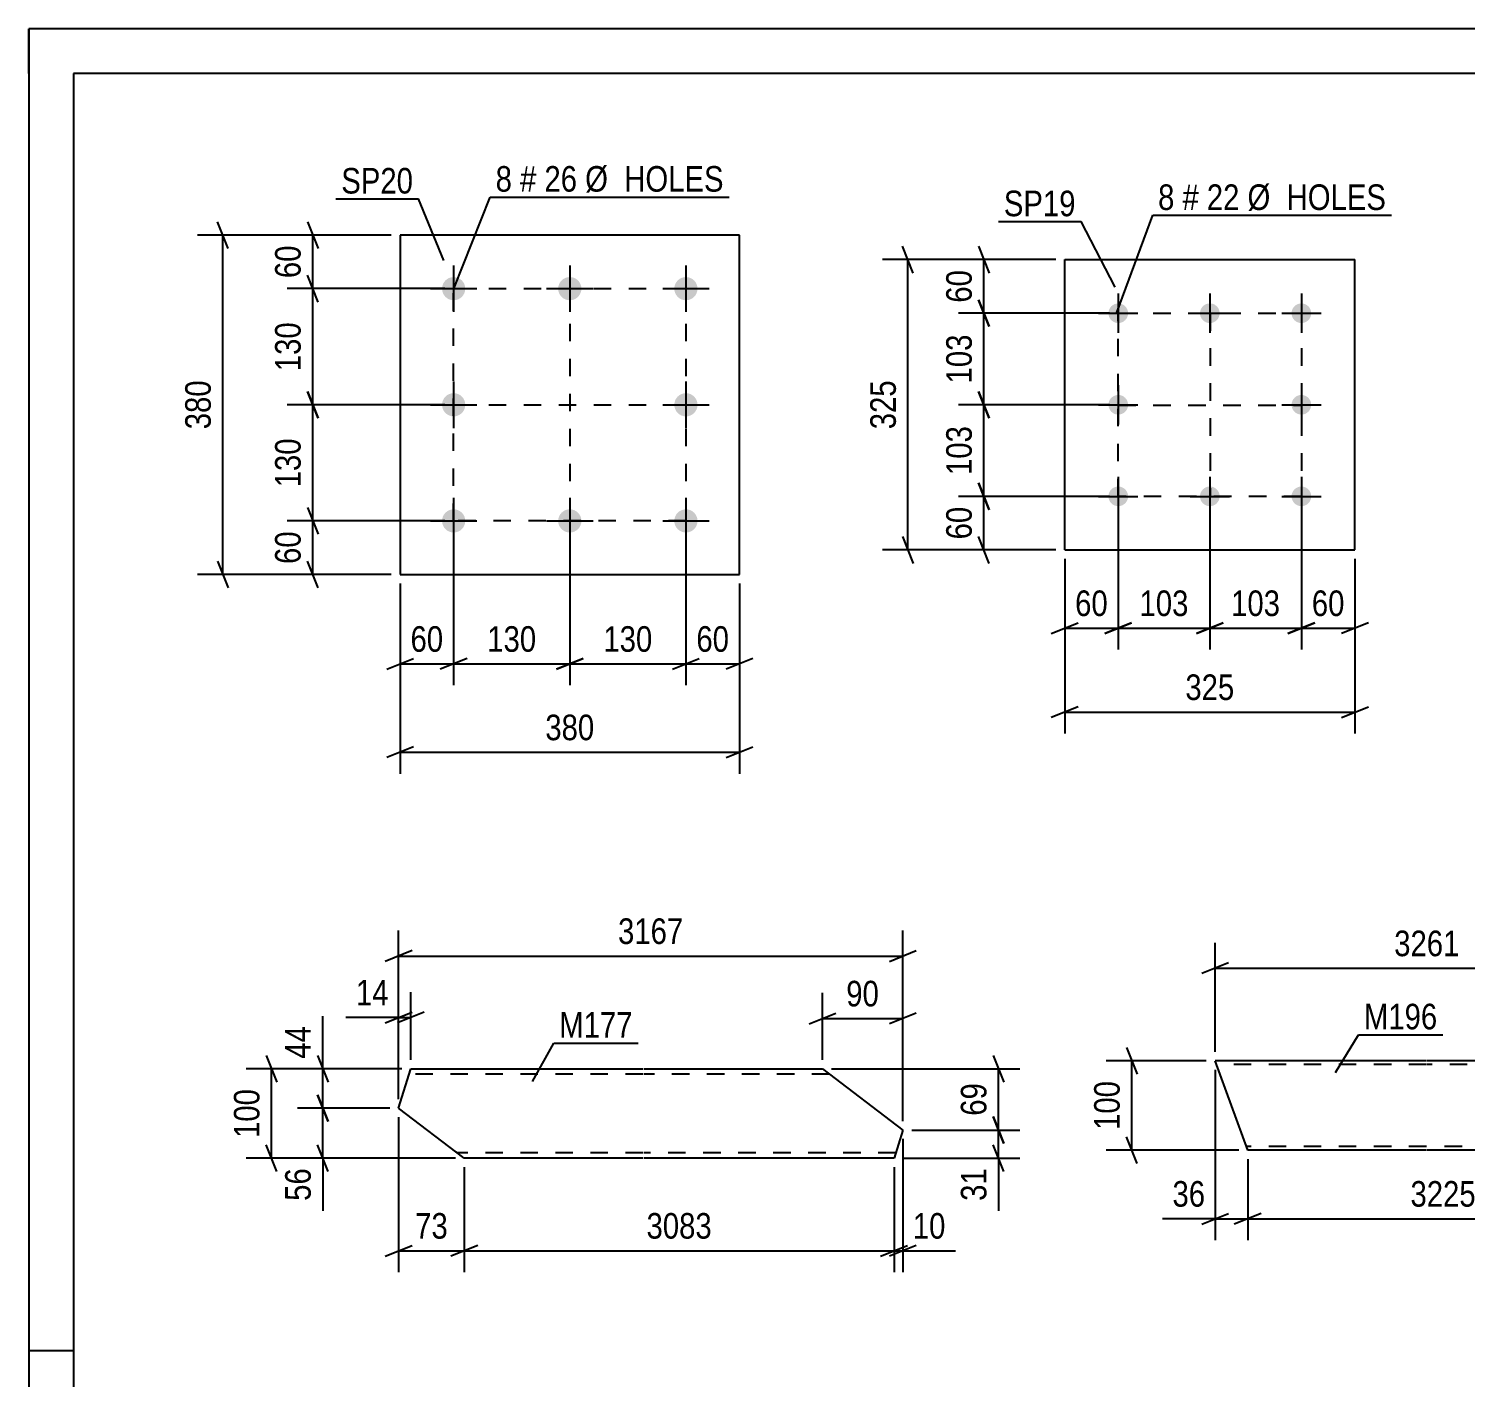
# Model space of a CAD drawing. Header units: millimetres. Extents: x 0 to 420, y 0 to 297.
# Drawn here: x 0 to 160.8, y 146 to 297 of the extents above; entities that cross this region are included whole.
import ezdxf

# ---------------------------------------------------------------- set-up
doc = ezdxf.new("R2010")
doc.units = ezdxf.units.MM
doc.linetypes.add('DXK_LINE_DOT2', pattern=[3.9198, 1.9599, -1.9599])
doc.styles.add('Arial Narrow', font='ARIALN.TTF', dxfattribs={"height": 0.2})

# ---------------------------------------------------------------- blocks, each defined once
blk = doc.blocks.new('Unknown-814409397-1133')
at = {"color": 5, "linetype": 'Continuous'}
for p, q in [((420, 297), (0, 297)), ((0, 297), (0, 0)), ((0, 292), (0, 297)), ((415, 292), (5, 292)), ((5, 292), (5, 5)), ((5, 149), (0, 149))]:
    blk.add_line(p, q, dxfattribs=at)
blk = doc.blocks.new('Bolt-814409397-1913 - 1879')
at = {"linetype": 'Continuous'}
for points in [[(47.57, 269.2, -1), (47.57, 266.6, -1)], [(60.57, 269.2, -1), (60.57, 266.6, -1)], [(73.57, 269.2, -1), (73.57, 266.6, -1)], [(47.57, 256.2, -1), (47.57, 253.6, -1)], [(73.57, 256.2, -1), (73.57, 253.6, -1)], [(47.57, 243.2, -1), (47.57, 240.6, -1)], [(60.57, 243.2, -1), (60.57, 240.6, -1)], [(73.57, 243.2, -1), (73.57, 240.6, -1)]]:
    blk.add_hatch(color=1, dxfattribs=at).paths.add_polyline_path(points)
at = {"color": 1, "linetype": 'Continuous'}
for p, q in [((47.57, 270.5), (47.57, 265.3)), ((60.57, 270.5), (60.57, 265.3)), ((73.57, 270.5), (73.57, 265.3)), ((44.97, 267.9), (50.17, 267.9)), ((57.97, 267.9), (63.17, 267.9)), ((70.97, 267.9), (76.17, 267.9)), ((47.57, 257.5), (47.57, 252.3)), ((73.57, 257.5), (73.57, 252.3)), ((44.97, 254.9), (50.17, 254.9)), ((70.97, 254.9), (76.17, 254.9)), ((47.57, 244.5), (47.57, 239.3)), ((60.57, 244.5), (60.57, 239.3)), ((73.57, 244.5), (73.57, 239.3)), ((44.97, 241.9), (50.17, 241.9)), ((57.97, 241.9), (63.17, 241.9)), ((70.97, 241.9), (76.17, 241.9))]:
    blk.add_line(p, q, dxfattribs=at)
blk = doc.blocks.new('Part-814409397-1928 - 1879')
at = {"color": 2, "linetype": 'Continuous'}
for p, q in [((79.57, 273.9), (41.57, 273.9)), ((41.57, 273.9), (41.57, 235.9)), ((79.57, 235.9), (79.57, 273.9)), ((41.57, 235.9), (79.57, 235.9))]:
    blk.add_line(p, q, dxfattribs=at)
blk = doc.blocks.new('Bolt-814409397-1519 - 1470')
at = {"linetype": 'Continuous'}
for points in [[(121.97, 266.25, -1), (121.97, 264.05, -1)], [(132.22, 266.25, -1), (132.22, 264.05, -1)], [(142.47, 266.25, -1), (142.47, 264.05, -1)], [(121.97, 256, -1), (121.97, 253.8, -1)], [(142.47, 256, -1), (142.47, 253.8, -1)], [(121.97, 245.75, -1), (121.97, 243.55, -1)], [(132.22, 245.75, -1), (132.22, 243.55, -1)], [(142.47, 245.75, -1), (142.47, 243.55, -1)]]:
    blk.add_hatch(color=1, dxfattribs=at).paths.add_polyline_path(points)
at = {"color": 1, "linetype": 'Continuous'}
for p, q in [((121.97, 267.35), (121.97, 262.95)), ((132.22, 267.35), (132.22, 262.95)), ((142.47, 267.35), (142.47, 262.95)), ((119.77, 265.15), (124.17, 265.15)), ((130.02, 265.15), (134.42, 265.15)), ((140.27, 265.15), (144.67, 265.15)), ((121.97, 257.1), (121.97, 252.7)), ((142.47, 257.1), (142.47, 252.7)), ((119.77, 254.9), (124.17, 254.9)), ((140.27, 254.9), (144.67, 254.9)), ((121.97, 246.85), (121.97, 242.45)), ((132.22, 246.85), (132.22, 242.45)), ((142.47, 246.85), (142.47, 242.45)), ((119.77, 244.65), (124.17, 244.65)), ((130.02, 244.65), (134.42, 244.65)), ((140.27, 244.65), (144.67, 244.65))]:
    blk.add_line(p, q, dxfattribs=at)
blk = doc.blocks.new('Part-814409397-1486 - 1470')
at = {"color": 2, "linetype": 'Continuous'}
for p, q in [((115.97, 238.65), (115.97, 271.15)), ((115.97, 271.15), (148.47, 271.15)), ((148.47, 238.65), (148.47, 271.15)), ((115.97, 238.65), (148.47, 238.65))]:
    blk.add_line(p, q, dxfattribs=at)
blk = doc.blocks.new('Part-814409397-2541 - 2525')
at = {"color": 2, "linetype": 'Continuous'}
for p, q in [((156.46, 181.46), (132.82, 181.46)), ((136.46, 171.46), (132.82, 181.46)), ((176.56, 181.46), (156.56, 181.46)), ((179.91, 172.26), (176.56, 181.46)), ((180.2, 171.46), (179.91, 172.26)), ((156.46, 171.46), (136.46, 171.46)), ((180.2, 171.46), (156.56, 171.46))]:
    blk.add_line(p, q, dxfattribs=at)
at = {"color": 7, "linetype": 'DXK_LINE_DOT2'}
for p, q in [((156.46, 181.06), (132.97, 181.06)), ((176.71, 181.06), (156.56, 181.06)), ((156.46, 171.86), (136.32, 171.86)), ((136.38, 171.69), (136.46, 171.46)), ((180.06, 171.86), (156.56, 171.86)), ((180.18, 171.52), (180.12, 171.69)), ((180.2, 171.46), (180.18, 171.52))]:
    blk.add_line(p, q, dxfattribs=at)
blk = doc.blocks.new('Part-814409397-2656 - 2640')
at = {"color": 2, "linetype": 'Continuous'}
for p, q in [((41.41, 176.16), (42.78, 180.56)), ((42.78, 180.56), (68.76, 180.56)), ((68.86, 180.56), (88.86, 180.56)), ((88.86, 180.56), (97.85, 173.71)), ((48.76, 170.56), (41.41, 176.16)), ((97.85, 173.71), (96.87, 170.56)), ((68.76, 170.56), (48.76, 170.56)), ((96.87, 170.56), (68.86, 170.56))]:
    blk.add_line(p, q, dxfattribs=at)
at = {"color": 7, "linetype": 'DXK_LINE_DOT2'}
for p, q in [((68.76, 179.96), (42.6, 179.96)), ((89.64, 179.96), (68.86, 179.96)), ((48.76, 170.56), (47.74, 171.34)), ((68.76, 171.16), (47.97, 171.16)), ((97.06, 171.16), (68.86, 171.16))]:
    blk.add_line(p, q, dxfattribs=at)
blk = doc.blocks.new('Rectangle-814409397-2015 - 1879')
at = {"color": 1, "linetype": 'DXK_LINE_DOT2'}
blk.add_lwpolyline([(47.57, 267.9), (73.57, 267.9), (73.57, 241.9), (47.57, 241.9), (47.57, 267.9)], close=True, dxfattribs=at)
blk = doc.blocks.new('Rectangle-814409397-1606 - 1470')
at = {"color": 1, "linetype": 'DXK_LINE_DOT2'}
blk.add_lwpolyline([(121.97, 265.15), (142.47, 265.15), (142.47, 244.65), (121.97, 244.65), (121.97, 265.15)], close=True, dxfattribs=at)
blk = doc.blocks.new('Line-814409397-2008 - 1879')
at = {"color": 1, "linetype": 'DXK_LINE_DOT2'}
blk.add_line((60.57, 267.9), (60.57, 241.9), dxfattribs=at)
blk = doc.blocks.new('Line-814409397-1392 - 1470')
at = {"color": 1, "linetype": 'DXK_LINE_DOT2'}
blk.add_line((121.97, 254.85), (142.47, 254.85), dxfattribs=at)
blk = doc.blocks.new('Line-814409397-1599 - 1470')
at = {"color": 1, "linetype": 'DXK_LINE_DOT2'}
blk.add_line((121.97, 254.85), (142.47, 254.85), dxfattribs=at)
blk = doc.blocks.new('Line-814409397-2001 - 1879')
at = {"color": 1, "linetype": 'DXK_LINE_DOT2'}
blk.add_line((47.57, 254.9), (73.57, 254.9), dxfattribs=at)
blk = doc.blocks.new('Line-814409397-1592 - 1470')
at = {"color": 1, "linetype": 'DXK_LINE_DOT2'}
blk.add_line((132.27, 265.15), (132.27, 244.65), dxfattribs=at)
blk = doc.blocks.new('StraightDimension-814409397-3698 - 1879')
at = {"color": 7, "linetype": 'Continuous'}
for p, q in [((47.57, 240.9), (47.57, 223.5)), ((60.57, 240.9), (60.57, 223.5)), ((49.07, 226.5), (46.07, 225.3)), ((47.57, 225.9), (60.57, 225.9)), ((59.07, 225.3), (62.07, 226.5))]:
    blk.add_line(p, q, dxfattribs=at)
at = {"color": 0}
blk.add_wipeout([(57.41, 226.65), (57.41, 230.85), (50.73, 230.85), (50.73, 226.65)], dxfattribs=at)
at = {"color": 3, "style": 'Arial Narrow'}
blk.add_text('130', height=2.863, dxfattribs=at).set_placement((51.33, 227.25))
blk = doc.blocks.new('StraightDimension-814409397-3722 - 1879')
at = {"color": 7, "linetype": 'Continuous'}
for p, q in [((32.39, 266.4), (31.19, 269.4)), ((46.57, 267.9), (28.94, 267.9)), ((31.79, 254.9), (31.79, 267.9)), ((31.19, 256.4), (32.39, 253.4)), ((46.57, 254.9), (28.94, 254.9))]:
    blk.add_line(p, q, dxfattribs=at)
at = {"color": 0}
blk.add_wipeout([(31.04, 264.75), (26.84, 264.75), (26.84, 258.06), (31.04, 258.06)], dxfattribs=at)
at = {"color": 3, "style": 'Arial Narrow'}
blk.add_text('130', height=2.863, rotation=90.0002, dxfattribs=at).set_placement((30.44, 258.66))
blk = doc.blocks.new('StraightDimension-814409397-1977 - 1879')
at = {"color": 7, "linetype": 'Continuous'}
for p, q in [((31.19, 275.4), (32.39, 272.4)), ((40.57, 273.9), (28.94, 273.9)), ((31.79, 267.9), (31.79, 273.9)), ((32.39, 266.4), (31.19, 269.4)), ((46.57, 267.9), (28.94, 267.9))]:
    blk.add_line(p, q, dxfattribs=at)
at = {"color": 0}
blk.add_wipeout([(31.04, 273.33), (26.84, 273.33), (26.84, 268.48), (31.04, 268.48)], dxfattribs=at)
at = {"color": 3, "style": 'Arial Narrow'}
blk.add_text('60', height=2.863, rotation=90.0002, dxfattribs=at).set_placement((30.44, 269.08))
blk = doc.blocks.new('StraightDimension-814409397-1951 - 1879')
at = {"color": 7, "linetype": 'Continuous'}
for p, q in [((47.57, 240.9), (47.57, 223.5)), ((41.57, 234.9), (41.57, 223.5)), ((40.07, 225.3), (43.07, 226.5)), ((41.57, 225.9), (47.57, 225.9)), ((49.07, 226.5), (46.07, 225.3))]:
    blk.add_line(p, q, dxfattribs=at)
at = {"color": 0}
blk.add_wipeout([(47, 226.65), (47, 230.85), (42.14, 230.85), (42.14, 226.65)], dxfattribs=at)
at = {"color": 3, "style": 'Arial Narrow'}
blk.add_text('60', height=2.863, dxfattribs=at).set_placement((42.74, 227.25))
blk = doc.blocks.new('StraightDimension-814409397-1930 - 1879')
at = {"color": 7, "linetype": 'Continuous'}
for p, q in [((41.57, 234.9), (41.57, 213.6)), ((79.57, 234.9), (79.57, 213.6)), ((43.07, 216.6), (40.07, 215.4)), ((41.57, 216), (79.57, 216)), ((78.07, 215.4), (81.07, 216.6))]:
    blk.add_line(p, q, dxfattribs=at)
at = {"color": 0}
blk.add_wipeout([(63.91, 216.75), (63.91, 220.95), (57.23, 220.95), (57.23, 216.75)], dxfattribs=at)
at = {"color": 3, "style": 'Arial Narrow'}
blk.add_text('380', height=2.863, dxfattribs=at).set_placement((57.83, 217.35))
blk = doc.blocks.new('StraightDimension-814409397-1941 - 1879')
at = {"color": 7, "linetype": 'Continuous'}
for p, q in [((73.57, 240.9), (73.57, 223.5)), ((79.57, 234.9), (79.57, 223.5)), ((72.07, 225.3), (75.07, 226.5)), ((73.57, 225.9), (79.57, 225.9)), ((81.07, 226.5), (78.07, 225.3))]:
    blk.add_line(p, q, dxfattribs=at)
at = {"color": 0}
blk.add_wipeout([(79, 226.65), (79, 230.85), (74.14, 230.85), (74.14, 226.65)], dxfattribs=at)
at = {"color": 3, "style": 'Arial Narrow'}
blk.add_text('60', height=2.863, dxfattribs=at).set_placement((74.74, 227.25))
blk = doc.blocks.new('StraightDimension-814409397-1966 - 1879')
at = {"color": 7, "linetype": 'Continuous'}
for p, q in [((22.33, 272.4), (21.13, 275.4)), ((40.57, 273.9), (18.88, 273.9)), ((21.73, 235.9), (21.73, 273.9)), ((21.13, 237.4), (22.33, 234.4)), ((40.57, 235.9), (18.88, 235.9))]:
    blk.add_line(p, q, dxfattribs=at)
at = {"color": 0}
blk.add_wipeout([(20.98, 258.25), (16.78, 258.25), (16.78, 251.56), (20.98, 251.56)], dxfattribs=at)
at = {"color": 3, "style": 'Arial Narrow'}
blk.add_text('380', height=2.863, rotation=90.0002, dxfattribs=at).set_placement((20.38, 252.16))
blk = doc.blocks.new('StraightDimension-814409397-1987 - 1879')
at = {"color": 7, "linetype": 'Continuous'}
for p, q in [((31.19, 243.4), (32.39, 240.4)), ((46.57, 241.9), (28.94, 241.9)), ((31.79, 235.9), (31.79, 241.9)), ((32.39, 234.4), (31.19, 237.4)), ((40.57, 235.9), (28.94, 235.9))]:
    blk.add_line(p, q, dxfattribs=at)
at = {"color": 0}
blk.add_wipeout([(31.04, 241.33), (26.84, 241.33), (26.84, 236.48), (31.04, 236.48)], dxfattribs=at)
at = {"color": 3, "style": 'Arial Narrow'}
blk.add_text('60', height=2.863, rotation=90.0002, dxfattribs=at).set_placement((30.44, 237.08))
blk = doc.blocks.new('StraightDimension-814409397-3700 - 1879')
at = {"color": 7, "linetype": 'Continuous'}
for p, q in [((60.57, 240.9), (60.57, 223.5)), ((73.57, 240.9), (73.57, 223.5)), ((62.07, 226.5), (59.07, 225.3)), ((60.57, 225.9), (73.57, 225.9)), ((72.07, 225.3), (75.07, 226.5))]:
    blk.add_line(p, q, dxfattribs=at)
at = {"color": 0}
blk.add_wipeout([(70.41, 226.65), (70.41, 230.85), (63.73, 230.85), (63.73, 226.65)], dxfattribs=at)
at = {"color": 3, "style": 'Arial Narrow'}
blk.add_text('130', height=2.863, dxfattribs=at).set_placement((64.33, 227.25))
blk = doc.blocks.new('StraightDimension-814409397-3720 - 1879')
at = {"color": 7, "linetype": 'Continuous'}
for p, q in [((32.39, 253.4), (31.19, 256.4)), ((46.57, 254.9), (28.94, 254.9)), ((31.79, 241.9), (31.79, 254.9)), ((31.19, 243.4), (32.39, 240.4)), ((46.57, 241.9), (28.94, 241.9))]:
    blk.add_line(p, q, dxfattribs=at)
at = {"color": 0}
blk.add_wipeout([(31.04, 251.75), (26.84, 251.75), (26.84, 245.06), (31.04, 245.06)], dxfattribs=at)
at = {"color": 3, "style": 'Arial Narrow'}
blk.add_text('130', height=2.863, rotation=90.0002, dxfattribs=at).set_placement((30.44, 245.66))
blk = doc.blocks.new('StraightDimension-814409397-1535 - 1470')
at = {"color": 7, "linetype": 'Continuous'}
for p, q in [((106.32, 272.65), (107.52, 269.65)), ((114.97, 271.15), (104.07, 271.15)), ((106.92, 265.15), (106.92, 271.15)), ((107.52, 263.65), (106.32, 266.65)), ((120.97, 265.15), (104.07, 265.15))]:
    blk.add_line(p, q, dxfattribs=at)
at = {"color": 0}
blk.add_wipeout([(106.17, 270.58), (101.97, 270.58), (101.97, 265.73), (106.17, 265.73)], dxfattribs=at)
at = {"color": 3, "style": 'Arial Narrow'}
blk.add_text('60', height=2.863, rotation=90.0002, dxfattribs=at).set_placement((105.57, 266.33))
blk = doc.blocks.new('StraightDimension-814409397-1525 - 1470')
at = {"color": 7, "linetype": 'Continuous'}
for p, q in [((106.32, 246.15), (107.52, 243.15)), ((120.97, 244.65), (104.07, 244.65)), ((106.92, 238.65), (106.92, 244.65)), ((107.52, 237.15), (106.32, 240.15)), ((114.97, 238.65), (104.07, 238.65))]:
    blk.add_line(p, q, dxfattribs=at)
at = {"color": 0}
blk.add_wipeout([(106.17, 244.08), (101.97, 244.08), (101.97, 239.23), (106.17, 239.23)], dxfattribs=at)
at = {"color": 3, "style": 'Arial Narrow'}
blk.add_text('60', height=2.863, rotation=90.0002, dxfattribs=at).set_placement((105.57, 239.83))
blk = doc.blocks.new('StraightDimension-814409397-1546 - 1470')
at = {"color": 7, "linetype": 'Continuous'}
for p, q in [((99.02, 269.65), (97.82, 272.65)), ((114.97, 271.15), (95.57, 271.15)), ((98.42, 238.65), (98.42, 271.15)), ((97.82, 240.15), (99.02, 237.15)), ((114.97, 238.65), (95.57, 238.65))]:
    blk.add_line(p, q, dxfattribs=at)
at = {"color": 0}
blk.add_wipeout([(97.67, 258.25), (93.47, 258.25), (93.47, 251.56), (97.67, 251.56)], dxfattribs=at)
at = {"color": 3, "style": 'Arial Narrow'}
blk.add_text('325', height=2.863, rotation=90.0002, dxfattribs=at).set_placement((97.07, 252.16))
blk = doc.blocks.new('StraightDimension-814409397-1557 - 1470')
at = {"color": 7, "linetype": 'Continuous'}
for p, q in [((142.47, 243.65), (142.47, 227.5)), ((148.47, 237.65), (148.47, 227.5)), ((140.97, 229.3), (143.97, 230.5)), ((149.97, 230.5), (146.97, 229.3)), ((142.47, 229.9), (148.47, 229.9))]:
    blk.add_line(p, q, dxfattribs=at)
at = {"color": 0}
blk.add_wipeout([(147.9, 230.65), (147.9, 234.85), (143.04, 234.85), (143.04, 230.65)], dxfattribs=at)
at = {"color": 3, "style": 'Arial Narrow'}
blk.add_text('60', height=2.863, dxfattribs=at).set_placement((143.64, 231.25))
blk = doc.blocks.new('StraightDimension-814409397-3145 - 1470')
at = {"color": 7, "linetype": 'Continuous'}
for p, q in [((132.22, 243.65), (132.22, 227.5)), ((142.47, 243.65), (142.47, 227.5)), ((130.72, 229.3), (133.72, 230.5)), ((143.97, 230.5), (140.97, 229.3)), ((132.22, 229.9), (142.47, 229.9))]:
    blk.add_line(p, q, dxfattribs=at)
at = {"color": 0}
blk.add_wipeout([(140.69, 230.65), (140.69, 234.85), (134, 234.85), (134, 230.65)], dxfattribs=at)
at = {"color": 3, "style": 'Arial Narrow'}
blk.add_text('103', height=2.863, dxfattribs=at).set_placement((134.6, 231.25))
blk = doc.blocks.new('StraightDimension-814409397-1567 - 1470')
at = {"color": 7, "linetype": 'Continuous'}
for p, q in [((121.97, 243.65), (121.97, 227.5)), ((115.97, 237.65), (115.97, 227.5)), ((114.47, 229.3), (117.47, 230.5)), ((123.47, 230.5), (120.47, 229.3)), ((115.97, 229.9), (121.97, 229.9))]:
    blk.add_line(p, q, dxfattribs=at)
at = {"color": 0}
blk.add_wipeout([(121.4, 230.65), (121.4, 234.85), (116.54, 234.85), (116.54, 230.65)], dxfattribs=at)
at = {"color": 3, "style": 'Arial Narrow'}
blk.add_text('60', height=2.863, dxfattribs=at).set_placement((117.14, 231.25))
blk = doc.blocks.new('StraightDimension-814409397-1582 - 1470')
at = {"color": 7, "linetype": 'Continuous'}
for p, q in [((115.97, 237.65), (115.97, 218.1)), ((148.47, 237.65), (148.47, 218.1)), ((117.47, 221.1), (114.47, 219.9)), ((115.97, 220.5), (148.47, 220.5)), ((146.97, 219.9), (149.97, 221.1))]:
    blk.add_line(p, q, dxfattribs=at)
at = {"color": 0}
blk.add_wipeout([(135.56, 221.25), (135.56, 225.45), (128.88, 225.45), (128.88, 221.25)], dxfattribs=at)
at = {"color": 3, "style": 'Arial Narrow'}
blk.add_text('325', height=2.863, dxfattribs=at).set_placement((129.48, 221.85))
blk = doc.blocks.new('StraightDimension-814409397-3121 - 1470')
at = {"color": 7, "linetype": 'Continuous'}
for p, q in [((106.32, 256.4), (107.52, 253.4)), ((120.97, 254.9), (104.07, 254.9)), ((106.92, 244.65), (106.92, 254.9)), ((107.52, 243.15), (106.32, 246.15)), ((120.97, 244.65), (104.07, 244.65))]:
    blk.add_line(p, q, dxfattribs=at)
at = {"color": 0}
blk.add_wipeout([(106.17, 253.12), (101.97, 253.12), (101.97, 246.44), (106.17, 246.44)], dxfattribs=at)
at = {"color": 3, "style": 'Arial Narrow'}
blk.add_text('103', height=2.863, rotation=90.0002, dxfattribs=at).set_placement((105.57, 247.04))
blk = doc.blocks.new('StraightDimension-814409397-3123 - 1470')
at = {"color": 7, "linetype": 'Continuous'}
for p, q in [((106.32, 266.65), (107.52, 263.65)), ((120.97, 265.15), (104.07, 265.15)), ((106.92, 254.9), (106.92, 265.15)), ((107.52, 253.4), (106.32, 256.4)), ((120.97, 254.9), (104.07, 254.9))]:
    blk.add_line(p, q, dxfattribs=at)
at = {"color": 0}
blk.add_wipeout([(106.17, 263.37), (101.97, 263.37), (101.97, 256.69), (106.17, 256.69)], dxfattribs=at)
at = {"color": 3, "style": 'Arial Narrow'}
blk.add_text('103', height=2.863, rotation=90.0002, dxfattribs=at).set_placement((105.57, 257.29))
blk = doc.blocks.new('StraightDimension-814409397-3143 - 1470')
at = {"color": 7, "linetype": 'Continuous'}
for p, q in [((121.97, 243.65), (121.97, 227.5)), ((132.22, 243.65), (132.22, 227.5)), ((120.47, 229.3), (123.47, 230.5)), ((133.72, 230.5), (130.72, 229.3)), ((121.97, 229.9), (132.22, 229.9))]:
    blk.add_line(p, q, dxfattribs=at)
at = {"color": 0}
blk.add_wipeout([(130.44, 230.65), (130.44, 234.85), (123.75, 234.85), (123.75, 230.65)], dxfattribs=at)
at = {"color": 3, "style": 'Arial Narrow'}
blk.add_text('103', height=2.863, dxfattribs=at).set_placement((124.35, 231.25))
blk = doc.blocks.new('StraightDimension-814409397-2572 - 2525')
at = {"color": 7, "linetype": 'Continuous'}
for p, q in [((132.82, 180.46), (132.82, 161.38)), ((136.46, 170.46), (136.46, 161.38)), ((131.32, 163.18), (134.32, 164.38)), ((137.96, 164.38), (134.96, 163.18)), ((132.82, 163.78), (136.46, 163.78))]:
    blk.add_line(p, q, dxfattribs=at)
at = {"color": 0}
blk.add_wipeout([(132.3, 164.53), (132.3, 168.73), (127.44, 168.73), (127.44, 164.53)], dxfattribs=at)
at = {"color": 7, "linetype": 'Continuous'}
blk.add_line((132.82, 163.78), (126.92, 163.78), dxfattribs=at)
blk.add_line((132.82, 163.78), (126.92, 163.78), dxfattribs=at)
at = {"color": 3, "style": 'Arial Narrow'}
blk.add_text('36', height=2.863, dxfattribs=at).set_placement((128.04, 165.13))
blk = doc.blocks.new('StraightDimension-814409397-2544 - 2525')
at = {"color": 7, "linetype": 'Continuous'}
for p, q in [((122.88, 182.96), (124.08, 179.96)), ((131.82, 181.46), (120.63, 181.46)), ((123.48, 171.46), (123.48, 181.46)), ((124.08, 169.96), (122.88, 172.96)), ((135.46, 171.46), (120.63, 171.46))]:
    blk.add_line(p, q, dxfattribs=at)
at = {"color": 0}
blk.add_wipeout([(122.73, 179.8), (118.53, 179.8), (118.53, 173.12), (122.73, 173.12)], dxfattribs=at)
at = {"color": 3, "style": 'Arial Narrow'}
blk.add_text('100', height=2.863, rotation=90.0002, dxfattribs=at).set_placement((122.13, 173.72))
blk = doc.blocks.new('StraightDimension-814409397-2589 - 2525')
at = {"color": 7, "linetype": 'Continuous'}
for p, q in [((136.46, 170.46), (136.46, 161.38)), ((180.2, 170.46), (180.2, 161.38)), ((137.96, 164.38), (134.96, 163.18)), ((178.7, 163.18), (181.7, 164.38)), ((136.46, 163.78), (180.2, 163.78))]:
    blk.add_line(p, q, dxfattribs=at)
at = {"color": 0}
blk.add_wipeout([(162.59, 164.53), (162.59, 168.73), (154.08, 168.73), (154.08, 164.53)], dxfattribs=at)
at = {"color": 3, "style": 'Arial Narrow'}
blk.add_text('3225', height=2.863, dxfattribs=at).set_placement((154.68, 165.13))
blk = doc.blocks.new('StraightDimension-814409397-2626 - 2525')
at = {"color": 7, "linetype": 'Continuous'}
for p, q in [((132.82, 182.46), (132.82, 194.67)), ((180.2, 172.46), (180.2, 194.67)), ((134.32, 192.42), (131.32, 191.22)), ((132.82, 191.82), (180.2, 191.82)), ((178.7, 191.22), (181.7, 192.42))]:
    blk.add_line(p, q, dxfattribs=at)
at = {"color": 0}
blk.add_wipeout([(160.77, 192.57), (160.77, 196.77), (152.26, 196.77), (152.26, 192.57)], dxfattribs=at)
at = {"color": 3, "style": 'Arial Narrow'}
blk.add_text('3261', height=2.863, dxfattribs=at).set_placement((152.86, 193.17))
blk = doc.blocks.new('StraightDimension-814409397-2692 - 2640')
at = {"color": 7, "linetype": 'Continuous'}
for p, q in [((97.85, 172.71), (97.85, 157.8)), ((96.87, 169.56), (96.87, 157.8)), ((95.37, 159.6), (98.37, 160.8)), ((99.35, 160.8), (96.35, 159.6)), ((96.87, 160.2), (97.85, 160.2))]:
    blk.add_line(p, q, dxfattribs=at)
at = {"color": 0}
blk.add_wipeout([(103.23, 160.95), (103.23, 165.15), (98.37, 165.15), (98.37, 160.95)], dxfattribs=at)
at = {"color": 7, "linetype": 'Continuous'}
blk.add_line((97.85, 160.2), (103.76, 160.2), dxfattribs=at)
blk.add_line((97.85, 160.2), (103.76, 160.2), dxfattribs=at)
at = {"color": 3, "style": 'Arial Narrow'}
blk.add_text('10', height=2.863, dxfattribs=at).set_placement((98.97, 161.55))
blk = doc.blocks.new('StraightDimension-814409397-2659 - 2640')
at = {"color": 7, "linetype": 'Continuous'}
for p, q in [((26.58, 182.06), (27.78, 179.06)), ((41.78, 180.56), (24.33, 180.56)), ((27.18, 170.56), (27.18, 180.56)), ((47.76, 170.56), (24.33, 170.56)), ((27.78, 169.06), (26.58, 172.06))]:
    blk.add_line(p, q, dxfattribs=at)
at = {"color": 0}
blk.add_wipeout([(26.43, 178.91), (22.23, 178.91), (22.23, 172.22), (26.43, 172.22)], dxfattribs=at)
at = {"color": 3, "style": 'Arial Narrow'}
blk.add_text('100', height=2.863, rotation=90.0002, dxfattribs=at).set_placement((25.83, 172.82))
blk = doc.blocks.new('StraightDimension-814409397-2787 - 2640')
at = {"color": 7, "linetype": 'Continuous'}
for p, q in [((41.41, 177.16), (41.41, 189.16)), ((42.78, 181.56), (42.78, 189.16)), ((39.91, 185.71), (42.91, 186.91)), ((44.28, 186.91), (41.28, 185.71)), ((41.41, 186.31), (42.78, 186.31))]:
    blk.add_line(p, q, dxfattribs=at)
at = {"color": 0}
blk.add_wipeout([(40.89, 187.06), (40.89, 191.26), (36.03, 191.26), (36.03, 187.06)], dxfattribs=at)
at = {"color": 7, "linetype": 'Continuous'}
blk.add_line((41.41, 186.31), (35.51, 186.31), dxfattribs=at)
blk.add_line((41.41, 186.31), (35.51, 186.31), dxfattribs=at)
at = {"color": 3, "style": 'Arial Narrow'}
blk.add_text('14', height=2.863, dxfattribs=at).set_placement((36.63, 187.66))
blk = doc.blocks.new('StraightDimension-814409397-2862 - 2640')
at = {"color": 7, "linetype": 'Continuous'}
for p, q in [((32.32, 177.66), (33.52, 174.66)), ((40.41, 176.16), (30.07, 176.16)), ((32.92, 170.56), (32.92, 176.16)), ((47.76, 170.56), (30.07, 170.56)), ((33.52, 169.06), (32.32, 172.06))]:
    blk.add_line(p, q, dxfattribs=at)
at = {"color": 0}
blk.add_wipeout([(32.17, 170.04), (27.97, 170.04), (27.97, 165.18), (32.17, 165.18)], dxfattribs=at)
at = {"color": 7, "linetype": 'Continuous'}
blk.add_line((32.92, 170.56), (32.92, 164.66), dxfattribs=at)
blk.add_line((32.92, 170.56), (32.92, 164.66), dxfattribs=at)
at = {"color": 3, "style": 'Arial Narrow'}
blk.add_text('56', height=2.863, rotation=90.0002, dxfattribs=at).set_placement((31.57, 165.78))
blk = doc.blocks.new('StraightDimension-814409397-2805 - 2640')
at = {"color": 7, "linetype": 'Continuous'}
for p, q in [((107.96, 182.06), (109.16, 179.06)), ((89.85, 180.56), (110.96, 180.56)), ((108.56, 173.71), (108.56, 180.56)), ((98.85, 173.71), (110.96, 173.71)), ((109.16, 172.21), (107.96, 175.21))]:
    blk.add_line(p, q, dxfattribs=at)
at = {"color": 0}
blk.add_wipeout([(107.81, 179.56), (103.61, 179.56), (103.61, 174.71), (107.81, 174.71)], dxfattribs=at)
at = {"color": 3, "style": 'Arial Narrow'}
blk.add_text('69', height=2.863, rotation=90.0002, dxfattribs=at).set_placement((107.21, 175.31))
blk = doc.blocks.new('StraightDimension-814409397-2741 - 2640')
at = {"color": 7, "linetype": 'Continuous'}
for p, q in [((41.41, 175.16), (41.41, 157.8)), ((48.76, 169.56), (48.76, 157.8)), ((39.91, 159.6), (42.91, 160.8)), ((41.41, 160.2), (48.76, 160.2)), ((50.26, 160.8), (47.26, 159.6))]:
    blk.add_line(p, q, dxfattribs=at)
at = {"color": 0}
blk.add_wipeout([(47.51, 160.95), (47.51, 165.15), (42.66, 165.15), (42.66, 160.95)], dxfattribs=at)
at = {"color": 3, "style": 'Arial Narrow'}
blk.add_text('73', height=2.863, dxfattribs=at).set_placement((43.26, 161.55))
blk = doc.blocks.new('StraightDimension-814409397-2717 - 2640')
at = {"color": 7, "linetype": 'Continuous'}
for p, q in [((48.76, 169.56), (48.76, 157.8)), ((96.87, 169.56), (96.87, 157.8)), ((50.26, 160.8), (47.26, 159.6)), ((48.76, 160.2), (96.87, 160.2)), ((95.37, 159.6), (98.37, 160.8))]:
    blk.add_line(p, q, dxfattribs=at)
at = {"color": 0}
blk.add_wipeout([(77.07, 160.95), (77.07, 165.15), (68.56, 165.15), (68.56, 160.95)], dxfattribs=at)
at = {"color": 3, "style": 'Arial Narrow'}
blk.add_text('3083', height=2.863, dxfattribs=at).set_placement((69.16, 161.55))
blk = doc.blocks.new('StraightDimension-814409397-2759 - 2640')
at = {"color": 7, "linetype": 'Continuous'}
for p, q in [((88.85, 181.56), (88.85, 189.05)), ((97.85, 174.71), (97.85, 189.05)), ((87.35, 185.6), (90.35, 186.8)), ((99.35, 186.8), (96.35, 185.6)), ((88.85, 186.2), (97.85, 186.2))]:
    blk.add_line(p, q, dxfattribs=at)
at = {"color": 0}
blk.add_wipeout([(95.78, 186.95), (95.78, 191.15), (90.92, 191.15), (90.92, 186.95)], dxfattribs=at)
at = {"color": 3, "style": 'Arial Narrow'}
blk.add_text('90', height=2.863, dxfattribs=at).set_placement((91.52, 187.55))
blk = doc.blocks.new('StraightDimension-814409397-2833 - 2640')
at = {"color": 7, "linetype": 'Continuous'}
for p, q in [((98.85, 173.71), (110.96, 173.71)), ((107.96, 175.21), (109.16, 172.21)), ((108.56, 170.56), (108.56, 173.71)), ((97.87, 170.56), (110.96, 170.56)), ((109.16, 169.06), (107.96, 172.06))]:
    blk.add_line(p, q, dxfattribs=at)
at = {"color": 0}
blk.add_wipeout([(107.81, 170.04), (103.61, 170.04), (103.61, 165.18), (107.81, 165.18)], dxfattribs=at)
at = {"color": 7, "linetype": 'Continuous'}
blk.add_line((108.56, 170.56), (108.56, 164.66), dxfattribs=at)
blk.add_line((108.56, 170.56), (108.56, 164.66), dxfattribs=at)
at = {"color": 3, "style": 'Arial Narrow'}
blk.add_text('31', height=2.863, rotation=90.0002, dxfattribs=at).set_placement((107.21, 165.78))
blk = doc.blocks.new('StraightDimension-814409397-2886 - 2640')
at = {"color": 7, "linetype": 'Continuous'}
for p, q in [((32.32, 182.06), (33.52, 179.06)), ((41.78, 180.56), (30.07, 180.56)), ((32.92, 176.16), (32.92, 180.56)), ((33.52, 174.66), (32.32, 177.66)), ((40.41, 176.16), (30.07, 176.16))]:
    blk.add_line(p, q, dxfattribs=at)
at = {"color": 0}
blk.add_wipeout([(32.17, 185.95), (27.97, 185.95), (27.97, 181.09), (32.17, 181.09)], dxfattribs=at)
at = {"color": 7, "linetype": 'Continuous'}
blk.add_line((32.92, 180.56), (32.92, 186.47), dxfattribs=at)
blk.add_line((32.92, 180.56), (32.92, 186.47), dxfattribs=at)
at = {"color": 3, "style": 'Arial Narrow'}
blk.add_text('44', height=2.863, rotation=90.0002, dxfattribs=at).set_placement((31.57, 181.69))
blk = doc.blocks.new('StraightDimension-814409397-2911 - 2640')
at = {"color": 7, "linetype": 'Continuous'}
for p, q in [((41.41, 177.16), (41.41, 196.04)), ((97.85, 174.71), (97.85, 196.04)), ((42.91, 193.79), (39.91, 192.59)), ((41.41, 193.19), (97.85, 193.19)), ((96.35, 192.59), (99.35, 193.79))]:
    blk.add_line(p, q, dxfattribs=at)
at = {"color": 0}
blk.add_wipeout([(73.89, 193.94), (73.89, 198.14), (65.37, 198.14), (65.37, 193.94)], dxfattribs=at)
at = {"color": 3, "style": 'Arial Narrow'}
blk.add_text('3167', height=2.863, dxfattribs=at).set_placement((65.97, 194.54))
blk = doc.blocks.new('Mark-814409397-1909 - 1879')
at = {"color": 0}
for points in [[(54.1, 278.76), (54.1, 281.76), (52.27, 281.76), (52.27, 278.76)], [(56.83, 278.76), (56.83, 281.76), (55, 281.76), (55, 278.76)], [(61.39, 278.76), (61.39, 281.76), (57.73, 281.76), (57.73, 278.76)], [(77.81, 278.76), (77.81, 281.76), (62.29, 281.76), (62.29, 278.76)]]:
    blk.add_wipeout(points, dxfattribs=at)
for points in [[(54.1, 278.76), (54.1, 281.76), (52.27, 281.76), (52.27, 278.76)], [(56.83, 278.76), (56.83, 281.76), (55, 281.76), (55, 278.76)], [(61.39, 278.76), (61.39, 281.76), (57.73, 281.76), (57.73, 278.76)], [(77.81, 278.76), (77.81, 281.76), (62.29, 281.76), (62.29, 278.76)]]:
    blk.add_wipeout(points, dxfattribs=at)
at = {"color": 7, "linetype": 'Continuous'}
for p, q in [((47.61, 267.98), (51.67, 278.16)), ((51.67, 278.16), (78.41, 278.16))]:
    blk.add_line(p, q, dxfattribs=at)
at = {"color": 3, "style": 'Arial Narrow'}
for s, height, p in [('8', 2.86, (52.27, 278.76)), ('#', 2.86, (55, 278.76)), ('26', 2.863, (57.73, 278.76)), ('Ø  HOLES', 2.863, (62.29, 278.76))]:
    blk.add_text(s, height=height, dxfattribs=at).set_placement(p)
blk = doc.blocks.new('Mark-814409397-1924 - 1879')
at = {"color": 0}
blk.add_wipeout([(43.03, 278.55), (43.03, 281.55), (34.99, 281.55), (34.99, 278.55)], dxfattribs=at)
blk.add_wipeout([(43.03, 278.55), (43.03, 281.55), (34.99, 281.55), (34.99, 278.55)], dxfattribs=at)
at = {"color": 30, "linetype": 'Continuous'}
for p in [(34.39, 277.95), (46.46, 271.07)]:
    blk.add_line(p, (43.63, 277.95), dxfattribs=at)
at = {"color": 3, "style": 'Arial Narrow'}
blk.add_text('SP20', height=2.863, dxfattribs=at).set_placement((34.99, 278.55))
blk = doc.blocks.new('Mark-814409397-1482 - 1470')
at = {"color": 0}
blk.add_wipeout([(117.2, 276.01), (117.2, 279.01), (109.16, 279.01), (109.16, 276.01)], dxfattribs=at)
blk.add_wipeout([(117.2, 276.01), (117.2, 279.01), (109.16, 279.01), (109.16, 276.01)], dxfattribs=at)
at = {"color": 30, "linetype": 'Continuous'}
for p in [(108.56, 275.41), (121.62, 268.06)]:
    blk.add_line(p, (117.8, 275.41), dxfattribs=at)
at = {"color": 3, "style": 'Arial Narrow'}
blk.add_text('SP19', height=2.863, dxfattribs=at).set_placement((109.16, 276.01))
blk = doc.blocks.new('Mark-814409397-1515 - 1470')
at = {"color": 0}
for points in [[(128.26, 276.71), (128.26, 279.71), (126.43, 279.71), (126.43, 276.71)], [(130.98, 276.71), (130.98, 279.71), (129.16, 279.71), (129.16, 276.71)], [(135.54, 276.71), (135.54, 279.71), (131.88, 279.71), (131.88, 276.71)], [(151.97, 276.71), (151.97, 279.71), (136.44, 279.71), (136.44, 276.71)]]:
    blk.add_wipeout(points, dxfattribs=at)
for points in [[(128.26, 276.71), (128.26, 279.71), (126.43, 279.71), (126.43, 276.71)], [(130.98, 276.71), (130.98, 279.71), (129.16, 279.71), (129.16, 276.71)], [(135.54, 276.71), (135.54, 279.71), (131.88, 279.71), (131.88, 276.71)], [(151.97, 276.71), (151.97, 279.71), (136.44, 279.71), (136.44, 276.71)]]:
    blk.add_wipeout(points, dxfattribs=at)
at = {"color": 7, "linetype": 'Continuous'}
for p, q in [((121.81, 265.22), (125.83, 276.11)), ((125.83, 276.11), (152.57, 276.11))]:
    blk.add_line(p, q, dxfattribs=at)
at = {"color": 3, "style": 'Arial Narrow'}
for s, height, p in [('8', 2.86, (126.43, 276.71)), ('#', 2.86, (129.16, 276.71)), ('22', 2.863, (131.88, 276.71)), ('Ø  HOLES', 2.863, (136.44, 276.71))]:
    blk.add_text(s, height=height, dxfattribs=at).set_placement(p)
blk = doc.blocks.new('Mark-814409397-2537 - 2525')
at = {"color": 0}
blk.add_wipeout([(157.69, 184.98), (157.69, 187.98), (149.47, 187.98), (149.47, 184.98)], dxfattribs=at)
blk.add_wipeout([(157.69, 184.98), (157.69, 187.98), (149.47, 187.98), (149.47, 184.98)], dxfattribs=at)
at = {"color": 30, "linetype": 'Continuous'}
for p, q in [((146.3, 180.14), (148.87, 184.38)), ((148.87, 184.38), (158.29, 184.38))]:
    blk.add_line(p, q, dxfattribs=at)
at = {"color": 3, "style": 'Arial Narrow'}
blk.add_text('M196', height=2.863, dxfattribs=at).set_placement((149.47, 184.98))
blk = doc.blocks.new('Mark-814409397-2652 - 2640')
at = {"color": 0}
blk.add_wipeout([(67.62, 184.05), (67.62, 187.05), (59.39, 187.05), (59.39, 184.05)], dxfattribs=at)
blk.add_wipeout([(67.62, 184.05), (67.62, 187.05), (59.39, 187.05), (59.39, 184.05)], dxfattribs=at)
at = {"color": 30, "linetype": 'Continuous'}
for p, q in [((56.4, 179.16), (58.79, 183.45)), ((58.79, 183.45), (68.22, 183.45))]:
    blk.add_line(p, q, dxfattribs=at)
at = {"color": 3, "style": 'Arial Narrow'}
blk.add_text('M177', height=2.863, dxfattribs=at).set_placement((59.39, 184.05))

msp = doc.modelspace()

# ---------------------------------------------------------------- block references
for name in ['Unknown-814409397-1133', 'Part-814409397-1928 - 1879', 'Bolt-814409397-1913 - 1879', 'Part-814409397-1486 - 1470', 'Rectangle-814409397-2015 - 1879', 'Line-814409397-2008 - 1879', 'Bolt-814409397-1519 - 1470', 'Rectangle-814409397-1606 - 1470', 'Line-814409397-1592 - 1470', 'Line-814409397-2001 - 1879', 'Line-814409397-1392 - 1470', 'Line-814409397-1599 - 1470', 'Part-814409397-2656 - 2640', 'Part-814409397-2541 - 2525']:
    msp.add_blockref(name, (0, 0))

# ---------------------------------------------------------------- next in the draw order: block references
for name in ['Mark-814409397-1909 - 1879', 'StraightDimension-814409397-1535 - 1470', 'StraightDimension-814409397-3722 - 1879', 'StraightDimension-814409397-1525 - 1470', 'StraightDimension-814409397-1557 - 1470', 'StraightDimension-814409397-3698 - 1879', 'StraightDimension-814409397-2659 - 2640', 'StraightDimension-814409397-2572 - 2525', 'StraightDimension-814409397-2692 - 2640']:
    msp.add_blockref(name, (0, 0))

# ---------------------------------------------------------------- next in the draw order: block references
for name in ['StraightDimension-814409397-1977 - 1879', 'StraightDimension-814409397-1546 - 1470', 'StraightDimension-814409397-3145 - 1470', 'StraightDimension-814409397-1951 - 1879', 'StraightDimension-814409397-2787 - 2640', 'StraightDimension-814409397-2805 - 2640', 'StraightDimension-814409397-2544 - 2525']:
    msp.add_blockref(name, (0, 0))

# ---------------------------------------------------------------- next in the draw order: block references
for name in ['Mark-814409397-1482 - 1470', 'StraightDimension-814409397-1567 - 1470', 'StraightDimension-814409397-1930 - 1879', 'StraightDimension-814409397-2626 - 2525', 'StraightDimension-814409397-2759 - 2640', 'StraightDimension-814409397-2862 - 2640', 'StraightDimension-814409397-2589 - 2525']:
    msp.add_blockref(name, (0, 0))

# ---------------------------------------------------------------- next in the draw order: block references
for name in ['Mark-814409397-1515 - 1470', 'StraightDimension-814409397-1966 - 1879', 'StraightDimension-814409397-3121 - 1470', 'StraightDimension-814409397-1941 - 1879', 'StraightDimension-814409397-1582 - 1470', 'Mark-814409397-2537 - 2525', 'StraightDimension-814409397-2741 - 2640']:
    msp.add_blockref(name, (0, 0))

# ---------------------------------------------------------------- next in the draw order: block references
for name in ['Mark-814409397-1924 - 1879', 'StraightDimension-814409397-3123 - 1470', 'StraightDimension-814409397-1987 - 1879', 'StraightDimension-814409397-3143 - 1470', 'StraightDimension-814409397-3700 - 1879', 'StraightDimension-814409397-2886 - 2640', 'StraightDimension-814409397-2717 - 2640']:
    msp.add_blockref(name, (0, 0))

# ---------------------------------------------------------------- next in the draw order: block references
for name in ['StraightDimension-814409397-3720 - 1879', 'StraightDimension-814409397-2833 - 2640']:
    msp.add_blockref(name, (0, 0))

# ---------------------------------------------------------------- next in the draw order: block references
msp.add_blockref('StraightDimension-814409397-2911 - 2640', (0, 0))

# ---------------------------------------------------------------- next in the draw order: block references
msp.add_blockref('Mark-814409397-2652 - 2640', (0, 0))

doc.saveas('drawing.dxf')
